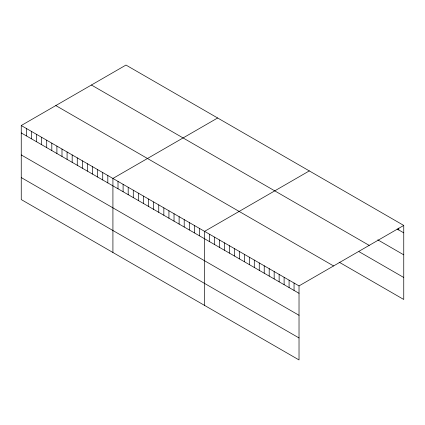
<?xml version="1.0" encoding="UTF-8"?>
<svg xmlns="http://www.w3.org/2000/svg" width="425" height="425" viewBox="0 0 425 425"><rect width="100%" height="100%" fill="white"/><g stroke="black" fill="none" stroke-linecap="round" stroke-linejoin="round"><path stroke-width="0.64" d="M21.25 125.524L299.025 285.897L299.025 359.938L21.25 199.569L21.25 125.524L125.975 65.062L403.75 225.431L403.75 299.476L339.129 262.167M217.643 117.985L112.917 178.447L112.917 252.487M309.304 170.908L204.579 231.37L204.579 305.41M299.025 285.897L403.75 225.431M397.12 229.011L403.75 232.836M377.793 239.843L403.75 254.83M91.418 85.016L369.192 245.384M359.013 251.658L403.75 277.483M55.808 105.57L333.582 265.944M21.25 132.929L299.025 293.303M21.25 154.923L299.025 315.292M21.25 177.576L299.025 337.949M398.777 228.119L398.777 229.968M294.052 283.029L294.052 290.434M289.08 280.155L289.08 287.56M284.112 277.286L284.112 284.692M279.14 274.417L279.14 281.823M274.173 271.548L274.173 278.954M269.2 268.68L269.2 276.085M264.228 265.806L264.228 273.211M259.261 262.937L259.261 270.342M254.288 260.068L254.288 267.474M249.316 257.199L249.316 264.605M244.348 254.331L244.348 261.736M239.376 251.457L239.376 258.862M234.403 248.588L234.403 255.993M229.436 245.719L229.436 253.125M224.464 242.85L224.464 250.256M219.491 239.982L219.491 247.387M214.524 237.107L214.524 244.513M209.552 234.239L209.552 241.644M199.49 228.432L199.49 235.838M194.395 225.489L194.395 232.895M189.306 222.551L189.306 229.957M184.211 219.608L184.211 227.014M179.116 216.67L179.116 224.076M174.027 213.727L174.027 221.133M168.932 210.789L168.932 218.195M163.843 207.846L163.843 215.257M158.748 204.908L158.748 212.314M153.653 201.971L153.653 209.376M148.564 199.028L148.564 206.433M143.469 196.09L143.469 203.495M138.38 193.147L138.38 200.552M133.285 190.209L133.285 197.614M128.191 187.266L128.191 194.671M123.101 184.328L123.101 191.733M118.007 181.39L118.007 188.796M107.823 175.509L107.823 182.915M102.728 172.566L102.728 179.972M97.638 169.628L97.638 177.034M92.544 166.685L92.544 174.091M87.454 163.747L87.454 171.153M82.36 160.804L82.36 168.215M77.27 157.866L77.27 165.272M72.176 154.928L72.176 162.334M67.081 151.985L67.081 159.391M61.992 149.048L61.992 156.453M56.897 146.104L56.897 153.51M51.807 143.167L51.807 150.572M46.713 140.223L46.713 147.629M41.618 137.286L41.618 144.691M36.529 134.348L36.529 141.753M31.434 131.405L31.434 138.81M26.345 128.467L26.345 135.873"/></g></svg>
